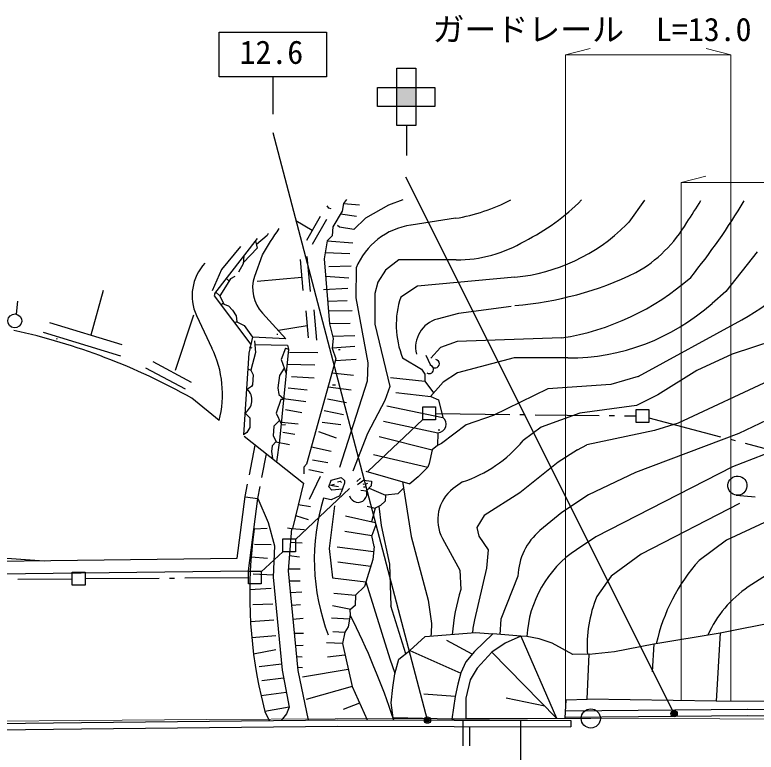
# Model space of a CAD drawing. Units: millimetres, scale not verified. Extents: x 40000 to 680000, y 20000 to 380000.
# Drawn here: x 322833 to 380883, y 277926 to 335684 of the extents above; entities that cross this region are included whole.
import ezdxf
from ezdxf.enums import TextEntityAlignment as Align

# ---------------------------------------------------------------- set-up
doc = ezdxf.new("R2010")
doc.units = ezdxf.units.MM
doc.header["$LTSCALE"] = 1000
doc.header["$PDMODE"] = 32
doc.header["$PDSIZE"] = 500
doc.linetypes.add('CHAIN', pattern=[18.5, 12, -1.5, 3.5, -1.5])
for name, color, linetype, lineweight in [('M-BGD', 7, 'Continuous', 25), ('M-BMK', 2, 'CHAIN', 13), ('M-BMK-ROW', 30, 'Continuous', 25), ('M-BMK-SRVR', 3, 'Continuous', 25), ('M-STR-HTXT', 7, 'Continuous', 13), ('M-STR-STR1', 1, 'Continuous', 25), ('M-STR-STRC', 7, 'Continuous', 25)]:
    doc.layers.add(name, color=color, linetype=linetype, lineweight=lineweight)
doc.styles.add('ＭＳ ゴシック', font='')
doc.styles.get('ＭＳ ゴシック').set_extended_font_data('MS Gothic')

msp = doc.modelspace()

# ---------------------------------------------------------------- hatches: boundary and pattern name
at = {"layer": 'M-STR-STRC'}
msp.add_hatch(color=256, dxfattribs=at).paths.add_polyline_path([(352734, 330004), (354234, 330004), (354234, 328504), (352734, 328504)])

# ---------------------------------------------------------------- linework, layer by layer
at = {"layer": 'M-BGD'}
for p, q in [((348807, 321206), (348572, 320911)), ((353222, 321201), (352089, 320781)), ((372131, 321176), (370902, 319438)), ((347426, 320552), (347287, 320714)), ((347609, 320475), (347426, 320552)), ((348572, 320911), (348454, 320313)), ((348572, 320911), (349813, 320812)), ((352089, 320781), (350292, 319760)), ((346732, 319895), (345668, 318019)), ((348454, 320313), (347730, 319086)), ((348333, 320108), (349580, 319919)), ((344828, 319560), (346115, 318806)), ((347245, 319645), (346106, 317690)), ((350292, 319760), (349385, 318877)), ((357333, 319744), (353855, 319211)), ((370902, 319438), (370704, 319231)), ((347730, 319086), (347678, 318374)), ((348253, 319059), (348095, 319171)), ((349385, 318877), (348253, 319059)), ((338497, 313865), (341823, 318150)), ((342591, 318405), (341748, 317693)), ((342660, 318543), (342591, 318405)), ((347678, 318374), (347294, 317971)), ((340509, 317534), (339020, 315725)), ((341682, 317968), (341815, 317418)), ((347294, 317971), (347048, 316570)), ((347294, 317971), (349302, 317822)), ((341815, 317418), (340732, 316286)), ((347135, 317065), (349072, 316978)), ((380962, 317111), (378513, 314012)), ((340769, 316793), (340724, 316176)), ((342208, 316870), (341607, 315198)), ((345175, 316527), (345383, 314093)), ((345691, 316760), (345964, 314008)), ((347048, 316570), (347482, 311490)), ((352897, 316494), (351850, 315690)), ((357392, 316483), (352897, 316494)), ((340724, 316176), (340354, 315513)), ((347432, 315968), (349170, 316012)), ((349553, 315854), (349526, 313508)), ((339020, 315725), (338279, 314057)), ((351850, 315690), (351259, 314752)), ((339733, 314994), (338875, 313670)), ((339418, 315039), (339614, 314810)), ((340057, 315189), (339733, 314994)), ((345295, 315120), (341802, 314787)), ((348974, 315044), (347167, 315176)), ((351259, 314752), (351028, 313852)), ((361987, 315131), (354352, 314440)), ((329751, 314084), (328789, 310595)), ((348916, 314245), (347015, 314144)), ((354352, 314440), (353046, 313571)), ((338497, 313865), (338453, 313662)), ((338453, 313662), (341314, 309867)), ((338569, 313956), (338875, 313670)), ((338875, 313670), (339205, 313029)), ((349526, 313508), (350480, 308426)), ((351028, 313852), (351021, 311456)), ((378513, 314012), (377428, 313071)), ((323045, 313253), (322928, 312242)), ((339163, 313110), (338986, 312955)), ((339205, 313029), (339556, 312882)), ((348846, 313282), (347326, 313218)), ((339556, 312882), (339882, 312539)), ((339882, 312539), (340165, 312095)), ((342226, 312317), (344054, 310299)), ((345628, 312504), (345810, 310369)), ((346239, 312587), (346453, 310195)), ((349251, 312487), (347398, 312472)), ((361690, 312838), (357571, 312296)), ((336817, 312168), (335385, 307816)), ((337055, 312130), (338270, 309582)), ((340165, 312095), (340229, 311645)), ((357571, 312296), (355909, 311851)), ((371635, 307349), (379759, 311803)), ((325537, 311581), (331219, 309859)), ((340229, 311645), (340034, 311564)), ((340229, 311645), (340791, 311336)), ((340791, 311336), (341444, 310444)), ((345728, 311332), (343487, 310959)), ((349096, 311517), (347482, 311490)), ((347482, 311490), (347748, 310341)), ((351021, 311456), (352206, 306578)), ((325062, 310834), (331112, 308974)), ((343354, 310675), (343438, 310669)), ((384149, 310774), (378995, 309112)), ((326076, 310317), (326160, 310311)), ((341444, 310444), (341156, 309169)), ((344054, 310299), (341444, 310444)), ((341606, 310137), (341689, 309228)), ((347748, 310341), (347693, 309573)), ((349446, 310543), (347716, 310479)), ((357466, 310098), (356159, 309622)), ((365647, 310374), (357466, 310098)), ((341189, 309668), (341382, 309587)), ((341631, 309866), (344172, 309806)), ((344251, 309496), (343570, 302340)), ((344019, 309565), (343678, 308676)), ((344019, 309565), (344251, 309496)), ((344172, 309806), (344251, 309496)), ((349469, 309703), (347693, 309573)), ((347693, 309573), (347976, 308744)), ((348190, 309475), (348316, 309465)), ((356159, 309622), (355397, 308781)), ((341156, 309169), (340732, 302795)), ((341689, 309228), (341303, 307853)), ((346572, 309207), (344344, 309241)), ((355027, 309020), (355369, 308236)), ((386325, 309095), (374769, 303685)), ((378995, 309112), (376229, 307819)), ((333646, 308525), (336644, 306921)), ((343678, 308676), (344068, 307582)), ((346334, 308242), (344136, 308293)), ((347976, 308744), (345678, 300482)), ((349564, 308692), (347932, 308589)), ((350480, 308426), (350422, 306998)), ((353195, 308815), (354669, 307933)), ((361942, 308816), (357505, 307646)), ((366147, 308803), (361942, 308816)), ((333064, 308038), (336183, 306378)), ((341075, 307954), (341303, 307853)), ((341303, 307853), (341500, 307477)), ((343918, 308003), (343556, 307426)), ((354669, 307933), (354942, 307528)), ((376229, 307819), (373188, 305913)), ((341500, 307477), (341434, 306697)), ((343556, 307426), (343434, 306456)), ((346260, 307223), (344499, 307316)), ((347667, 307633), (349349, 307466)), ((352238, 307274), (354949, 306992)), ((354940, 307526), (354949, 306992)), ((357505, 307646), (356366, 306908)), ((371635, 307349), (369505, 306738)), ((341373, 306570), (340976, 306312)), ((341434, 306697), (341373, 306570)), ((347362, 306536), (349181, 306305)), ((347695, 306709), (347946, 306691)), ((350422, 306998), (348263, 300216)), ((352206, 306578), (351818, 305469)), ((354949, 306992), (355619, 306063)), ((356366, 306908), (355376, 305788)), ((369505, 306738), (364561, 306391)), ((387486, 306696), (379538, 302887)), ((343434, 306456), (343505, 305942)), ((343505, 305942), (343883, 305630)), ((344226, 306459), (345730, 306307)), ((352658, 306099), (355402, 305785)), ((364561, 306391), (360283, 304300)), ((338836, 303905), (336685, 305663)), ((343661, 305559), (343301, 304487)), ((343874, 305539), (343661, 305559)), ((343883, 305630), (345622, 305390)), ((347320, 305600), (348815, 305322)), ((351818, 305469), (350444, 302888)), ((355402, 305785), (355997, 305536)), ((355997, 305536), (356346, 304149)), ((373188, 305913), (371519, 305080)), ((351951, 305056), (356346, 304149)), ((371519, 305080), (367079, 304468)), ((340847, 304520), (341242, 304110)), ((343301, 304487), (343693, 303635)), ((344019, 304760), (345307, 304539)), ((347044, 304692), (348577, 304369)), ((360283, 304300), (358186, 303578)), ((367079, 304468), (364059, 303388)), ((341242, 304110), (341237, 303361)), ((343566, 303911), (343125, 303466)), ((343706, 303775), (345031, 303634)), ((346894, 303787), (348353, 303596)), ((351695, 303844), (355964, 302951)), ((374769, 303685), (372914, 303116)), ((341237, 303361), (341010, 302975)), ((343125, 303466), (343070, 302701)), ((344017, 303572), (343678, 303547)), ((346604, 303035), (347982, 302546)), ((355981, 303179), (356106, 303169)), ((358186, 303578), (356242, 302092)), ((364059, 303388), (362630, 302328)), ((372914, 303116), (367635, 302004)), ((341010, 302975), (340732, 302795)), ((340795, 302667), (345426, 299005)), ((343070, 302701), (343306, 302259)), ((343806, 302993), (344763, 302838)), ((350444, 302888), (349311, 299928)), ((351357, 302665), (355516, 301604)), ((355964, 302951), (355923, 301959)), ((379538, 302887), (371434, 299845)), ((385393, 302788), (379036, 300266)), ((341198, 299641), (341647, 301968)), ((342971, 301918), (342939, 301475)), ((343306, 302259), (342971, 301918)), ((343281, 302233), (344348, 302019)), ((343570, 302340), (343322, 300669)), ((355923, 301959), (355516, 301604)), ((356242, 302092), (355923, 301959)), ((366890, 301596), (367635, 302004)), ((342180, 299451), (342535, 301289)), ((342939, 301475), (343007, 300918)), ((346060, 301856), (347611, 301499)), ((355516, 301604), (355288, 300550)), ((366890, 301596), (365382, 300631)), ((346132, 300832), (347337, 300617)), ((350918, 301254), (355173, 300239)), ((345678, 300482), (345464, 300258)), ((345464, 300258), (345466, 299740)), ((355173, 300239), (354408, 299489)), ((355288, 300550), (355173, 300239)), ((365382, 300631), (362374, 298252)), ((379036, 300266), (368317, 294784)), ((390916, 300293), (378558, 294534)), ((395272, 300579), (380267, 290866)), ((345867, 300078), (346985, 299827)), ((350316, 299928), (353753, 298957)), ((371434, 299845), (367764, 298079)), ((345426, 299005), (344563, 295442)), ((346732, 299521), (345877, 297716)), ((347424, 298722), (347600, 299226)), ((347600, 299226), (348380, 299453)), ((348111, 299113), (348311, 299148)), ((348311, 299148), (348401, 299043)), ((348380, 299453), (348644, 299195)), ((348652, 299006), (348395, 298261)), ((348644, 299195), (348652, 299006)), ((349653, 298901), (350131, 299233)), ((350131, 299233), (350769, 299146)), ((350457, 298975), (350242, 298905)), ((350769, 299146), (350742, 298772)), ((353186, 299117), (353870, 294824)), ((354408, 299489), (353753, 298957)), ((357875, 299097), (357152, 298567)), ((340874, 297962), (341060, 298925)), ((341862, 297803), (342042, 298736)), ((347666, 298440), (347424, 298722)), ((347842, 298889), (347564, 298817)), ((348167, 298717), (347564, 298817)), ((348489, 298535), (347666, 298440)), ((349914, 298441), (350374, 298408)), ((350160, 298932), (350073, 298896)), ((350145, 298721), (350270, 298712)), ((350710, 298759), (350374, 298408)), ((350566, 298608), (351868, 298062)), ((350742, 298772), (350710, 298759)), ((353266, 298612), (352834, 298173)), ((340250, 293120), (340874, 297962)), ((340870, 297931), (341862, 297803)), ((341131, 292131), (341862, 297803)), ((341862, 297803), (342658, 295926)), ((347596, 297691), (347006, 297835)), ((348283, 298002), (347596, 297691)), ((348283, 298002), (348395, 298261)), ((351868, 298062), (351832, 297576)), ((352834, 298173), (351868, 298062)), ((362374, 298252), (359587, 296473)), ((367764, 298079), (365657, 296691)), ((379328, 298051), (380804, 297925)), ((345021, 297332), (345992, 297170)), ((347868, 297231), (347436, 293883)), ((351471, 297261), (351061, 297052)), ((351832, 297576), (351471, 297261)), ((379588, 297397), (371885, 293427)), ((350413, 297202), (351061, 297052)), ((351061, 297052), (350760, 295970)), ((351325, 297187), (351531, 295692)), ((365657, 296691), (363955, 295281)), ((344809, 296457), (345792, 296153)), ((348717, 296450), (351039, 295905)), ((359587, 296473), (359012, 295538)), ((342658, 295926), (343166, 294098)), ((344188, 295504), (344491, 295447)), ((351113, 295722), (350797, 294892)), ((351039, 295905), (351113, 295722)), ((351531, 295692), (352160, 292650)), ((359012, 295538), (359157, 294859)), ((292765, 295240), (325134, 292915)), ((342584, 295436), (341586, 295398)), ((344491, 295447), (344228, 292118)), ((344491, 295447), (345525, 295372)), ((348670, 295228), (350797, 294892)), ((344407, 294384), (345322, 294318)), ((350967, 294033), (350797, 294892)), ((353870, 294824), (355203, 289825)), ((356313, 294666), (357672, 292191)), ((359157, 294859), (359888, 293787)), ((368317, 294784), (366803, 293785)), ((378558, 294534), (376425, 292943)), ((342914, 294177), (341610, 294187)), ((343166, 294098), (343071, 291632)), ((347436, 293883), (347717, 291574)), ((348077, 294008), (350929, 293653)), ((350967, 294033), (350866, 293006)), ((359888, 293787), (359764, 292340)), ((341341, 293219), (342627, 293125)), ((344325, 293341), (345117, 293232)), ((371885, 293427), (369538, 291701)), ((293721, 292570), (340250, 293120)), ((348118, 292833), (350707, 292499)), ((350866, 293006), (350208, 290907)), ((352160, 292650), (352265, 289402)), ((294173, 291575), (341131, 292131)), ((344228, 292118), (345000, 284311)), ((345172, 292256), (344243, 292270)), ((357672, 292191), (357755, 290679)), ((359764, 292340), (358837, 288285)), ((343077, 291799), (341484, 291870)), ((343071, 291632), (343761, 284352)), ((347717, 291574), (350318, 291257)), ((362227, 291724), (360895, 288350)), ((369538, 291701), (368401, 290120)), ((345188, 291317), (344306, 291330)), ((350208, 290907), (349503, 290226)), ((350318, 291257), (352191, 285245)), ((342917, 290745), (341223, 290630)), ((345294, 290457), (344396, 290419)), ((347814, 290393), (349503, 290226)), ((349503, 290226), (349486, 289424)), ((355203, 289825), (355466, 288004)), ((343038, 289521), (341477, 289465)), ((345197, 289465), (344503, 289416)), ((347701, 289409), (349144, 289125)), ((349068, 289114), (349090, 288670)), ((349486, 289424), (349144, 289125)), ((353447, 285632), (352265, 289402)), ((349090, 288670), (348922, 287755)), ((343116, 288272), (341286, 288129)), ((345398, 288405), (344592, 288318)), ((347632, 288462), (349033, 288361)), ((360895, 288350), (360805, 287151)), ((347722, 287388), (348672, 287331)), ((348922, 287755), (348672, 287331)), ((343279, 287038), (341383, 286885)), ((345438, 287221), (344723, 287223)), ((348672, 287331), (348483, 286434)), ((362456, 287025), (360269, 287191)), ((362914, 286992), (362456, 287025)), ((363896, 286805), (362914, 286992)), ((364907, 286464), (363896, 286805)), ((378062, 287275), (377744, 281927)), ((345411, 286277), (344807, 286267)), ((348483, 286434), (347236, 286481)), ((348483, 286434), (349237, 283064)), ((358646, 285595), (356657, 286679)), ((366529, 285579), (364907, 286464)), ((372867, 286424), (372741, 284225)), ((343264, 285937), (341529, 285598)), ((353759, 285878), (357749, 284104)), ((345345, 285360), (344893, 285393)), ((348686, 285529), (347317, 285356)), ((352191, 285245), (352591, 284124)), ((367795, 285602), (366529, 285579)), ((367654, 282087), (367795, 285602)), ((343717, 284815), (341967, 284616)), ((344973, 284581), (345370, 284552)), ((343761, 284352), (344302, 281462)), ((345000, 284311), (345813, 280424)), ((348936, 284394), (345359, 283811)), ((343878, 283725), (342181, 283519)), ((349237, 283064), (345652, 282058)), ((349237, 283064), (350426, 280451)), ((344089, 282598), (342116, 282328)), ((342116, 282328), (342421, 281114)), ((357318, 282289), (354863, 282481)), ((364332, 281517), (361305, 282164)), ((349823, 281777), (348540, 281265)), ((365936, 280602), (366001, 282015)), ((366001, 282015), (367654, 282087)), ((344302, 281462), (342421, 281114)), ((342421, 281114), (342736, 280416)), ((344302, 281462), (344115, 280937)), ((365962, 281172), (380213, 281286)), ((380219, 281286), (383449, 281272)), ((344115, 280937), (343682, 280412)), ((357065, 280518), (365936, 280602)), ((357915, 280428), (357925, 278428)), ((365940, 280672), (380217, 280786)), ((380217, 280786), (383451, 280772)), ((358424, 279923), (358431, 278423))]:
    msp.add_line(p, q, dxfattribs=at)
for points in [[(367795, 285602), (369779, 285819), (372867, 286424), (378062, 287275), (387119, 289079), (387912, 288991), (397973, 288907), (407692, 288784), (418066, 289259)], [(362456, 287025), (361219, 286473), (360183, 285749), (359048, 284510), (358489, 283598), (358138, 282149), (358153, 280528)], [(362456, 287025), (365235, 280596), (360183, 285749)], [(417912, 282295), (407678, 281760), (397850, 281817), (387768, 281894), (377744, 281927), (367654, 282087)]]:
    msp.add_lwpolyline(points, dxfattribs=at)
msp.add_lwpolyline([(352464, 280610), (352304, 281778), (352427, 282996), (352576, 284071), (352904, 285204), (353759, 285878), (354961, 286982), (358909, 287290), (360269, 287191), (358838, 285824), (358147, 284998), (357769, 284149), (357529, 283255), (357318, 282289), (357065, 280518)], close=True, dxfattribs=at)
for centre, major_axis, ratio, start_param, end_param in [((355076, 334023), (-1048, -14425), 0.991376, 0.231201, 0.551074), ((355392, 333092), (-1222, -16820), 0.991376, 0.529547, 0.858447), ((318804, 357129), (-4963, -68330), 0.991376, 1.059543, 1.089468), ((335026, 348520), (-3838, -52846), 0.991376, 0.960466, 1.098748), ((366163, 325009), (-791, -10897), 0.991376, 0.585297, 1.104187), ((362288, 305460), (-1685, -23199), 0.991376, 4.165804, 4.271503), ((354627, 313719), (-402, -5534), 0.991376, 3.355679, 4.389397), ((360638, 329548), (-1049, -14446), 0.991376, 0.167253, 0.849894), ((372054, 326356), (-1196, -16464), 0.991376, 0.563331, 1.128969), ((357393, 327153), (-773, -10643), 0.991376, 0.073048, 0.605216), ((340376, 313691), (-268, -3685), 0.991375, 4.029717, 5.220661), ((360012, 339573), (-1936, -26656), 0.991376, 0.147667, 0.520378), ((344248, 314270), (-204, -2815), 0.991376, 4.449234, 5.548561), ((362626, 330309), (-1461, -20118), 0.991376, 0.224827, 0.789527), ((359518, 311405), (-498, -6862), 0.991376, 4.464041, 5.170238), ((366227, 325931), (-1241, -17084), 0.991376, 0.068426, 0.793394), ((356496, 309629), (-167, -2294), 0.991376, 3.474905, 5.015887), ((311603, 260053), (-3777, -51994), 0.991376, 2.708018, 2.99705), ((330873, 305955), (-601, -8270), 0.991376, 1.392826, 2.095461), ((355741, 308354), (-24, -336), 0.991375, 5.110846, 9.30411), ((355298, 307910), (-24, -332), 0.991376, 5.732148, 9.283881), ((340209, 305500), (-87, -1197), 0.991375, 0.636024, 2.437336), ((355940, 303620), (-48, -667), 0.991375, 0.109115, 2.556504), ((354721, 309001), (-754, -10380), 0.991376, 0.383815, 0.946599), ((349715, 298194), (-51, -697), 0.991375, 5.063223, 8.237147), ((358978, 296128), (-222, -3050), 0.991376, 3.861051, 5.282763), ((362447, 293030), (-1181, -16262), 0.991376, 4.48511, 5.155944), ((376516, 290335), (-2579, -35506), 0.991376, 4.641563, 5.011153), ((367006, 291570), (-349, -4811), 0.991376, 3.906534, 4.752367), ((371583, 286492), (-634, -8725), 0.991376, 3.798401, 4.727798), ((386889, 283327), (-1035, -14250), 0.991376, 4.045939, 4.566173), ((385047, 283551), (-635, -8743), 0.991376, 3.797019, 4.367609), ((374612, 285570), (-1287, -17713), 0.991376, 4.492513, 4.696676), ((377635, 286282), (-730, -10051), 0.991376, 4.393533, 4.853892), ((297811, 262166), (-4208, -57937), 0.991376, 1.962686, 2.116499), ((372508, 286664), (-1249, -17199), 0.991376, 4.706511, 4.764463), ((371071, 285440), (-918, -12634), 0.991376, 4.557713, 4.640551)]:
    msp.add_ellipse(centre, major_axis=major_axis, ratio=ratio, start_param=start_param, end_param=end_param, dxfattribs=at)
for centre, major_axis in [((322828, 311702), (40, 547)), ((379415, 298801), (55, 754))]:
    msp.add_ellipse(centre, major_axis=major_axis, ratio=0.991376, dxfattribs=at)
at = {"layer": 'M-BMK'}
for p, q in [((317620, 280315), (327930, 280418)), ((327930, 280418), (337871, 280493)), ((337871, 280493), (347929, 280542)), ((347929, 280542), (358136, 280568)), ((358136, 280568), (367930, 280567)), ((367930, 280567), (378029, 280541)), ((378029, 280541), (387929, 280491))]:
    msp.add_line(p, q, dxfattribs=at)
at = {"layer": 'M-BMK-ROW'}
for p, q in [((355785, 304458), (361585, 304387)), ((362385, 304377), (362785, 304373)), ((363585, 304363), (368584, 304302)), ((369384, 304292), (369784, 304287)), ((370584, 304277), (371482, 304266)), ((350490, 299949), (354783, 303992)), ((372484, 304127), (378090, 302638)), ((378863, 302433), (379249, 302330)), ((380023, 302124), (384855, 300841)), ((349617, 299126), (349908, 299400)), ((344811, 294598), (349035, 298577)), ((342133, 292057), (343822, 293627)), ((344813, 293627), (343822, 293627)), ((342133, 292057), (342134, 291103)), ((323079, 291465), (327332, 291513)), ((328346, 291522), (334134, 291558)), ((334934, 291562), (335334, 291565)), ((336134, 291570), (341131, 291601))]:
    msp.add_line(p, q, dxfattribs=at)
for points in [[(355785, 303963), (354783, 303963), (354783, 304965), (355785, 304965)], [(372484, 303759), (371482, 303759), (371482, 304761), (372484, 304762)], [(328335, 291017), (327332, 291017), (327332, 292019), (328334, 292019)]]:
    msp.add_lwpolyline(points, close=True, dxfattribs=at)
for points in [[(343822, 293627), (343811, 293627), (343810, 294629), (344813, 294629), (344813, 293627)], [(342134, 291103), (341131, 291103), (341131, 292105), (342133, 292105), (342133, 292057)]]:
    msp.add_lwpolyline(points, dxfattribs=at)
at = {"layer": 'M-BMK-SRVR'}
msp.add_circle((367930, 280567), 752, dxfattribs=at)
at = {"layer": 'M-STR-HTXT'}
for p, q in [((365963, 332538), (367895, 333056)), ((378904, 332538), (376973, 333056)), ((378904, 332538), (365963, 332538)), ((365963, 332538), (365963, 281182)), ((378904, 332538), (378904, 281922)), ((375001, 322538), (376933, 323056)), ((470819, 322538), (375001, 322538)), ((375001, 282015), (375001, 322538))]:
    msp.add_line(p, q, dxfattribs=at)
at = {"layer": 'M-STR-STR1'}
for p, q in [((328053, 280248), (348097, 280458)), ((348104, 280458), (366364, 280401)), ((362494, 269975), (362445, 280415)), ((366364, 280401), (366363, 279901)), ((307855, 280024), (328053, 280248)), ((328059, 279749), (348103, 279958)), ((348103, 279958), (366363, 279901)), ((307860, 279524), (328059, 279749))]:
    msp.add_line(p, q, dxfattribs=at)
at = {"layer": 'M-STR-STRC'}
for p, q in [((338842, 334327), (347242, 334327)), ((338842, 330827), (338842, 334327)), ((347242, 334327), (347242, 330827)), ((352734, 331504), (354234, 331504)), ((352734, 330004), (352734, 331504)), ((354234, 331504), (354234, 330004)), ((347242, 330827), (338842, 330827)), ((343042, 330827), (343042, 327895)), ((351234, 328504), (351234, 330004)), ((351234, 330004), (352734, 330004)), ((352734, 330004), (354234, 330004)), ((352734, 328504), (352734, 330004)), ((354234, 330004), (355734, 330004)), ((354234, 330004), (354234, 328504)), ((355734, 330004), (355734, 328504)), ((352734, 328504), (351234, 328504)), ((352734, 327004), (352734, 328504)), ((354234, 328504), (352734, 328504)), ((355734, 328504), (354234, 328504)), ((354234, 328504), (354234, 327004)), ((354234, 327004), (352734, 327004)), ((353491, 327004), (353491, 324654)), ((355140, 280436), (343055, 326435)), ((374457, 280943), (353439, 322961))]:
    msp.add_line(p, q, dxfattribs=at)
msp.add_lwpolyline([(352734, 330004), (354234, 330004), (354234, 328504), (352734, 328504)], close=True, dxfattribs=at)
for centre, radius in [((374457, 280943), 150), ((374457, 280943), 120), ((374457, 280943), 90), ((374457, 280943), 60), ((374457, 280943), 30), ((355140, 280436), 150), ((355140, 280436), 120), ((355140, 280436), 90), ((355140, 280436), 60), ((355140, 280436), 30)]:
    msp.add_circle(centre, radius, dxfattribs=at)
for p in [(374457, 280943), (355140, 280436)]:
    msp.add_point(p, dxfattribs=at)

# ---------------------------------------------------------------- texts
at = {"layer": 'M-STR-HTXT', "style": 'ＭＳ ゴシック'}
msp.add_text('ガードレール\u3000L=13.0', height=1833, dxfattribs=at).set_placement((355538, 333074), align=Align.BOTTOM_LEFT)
at = {"layer": 'M-STR-STRC', "style": 'ＭＳ ゴシック'}
msp.add_text('12.6', height=1833, dxfattribs=at).set_placement((340429, 331290), align=Align.BOTTOM_LEFT)

doc.saveas('drawing.dxf')
